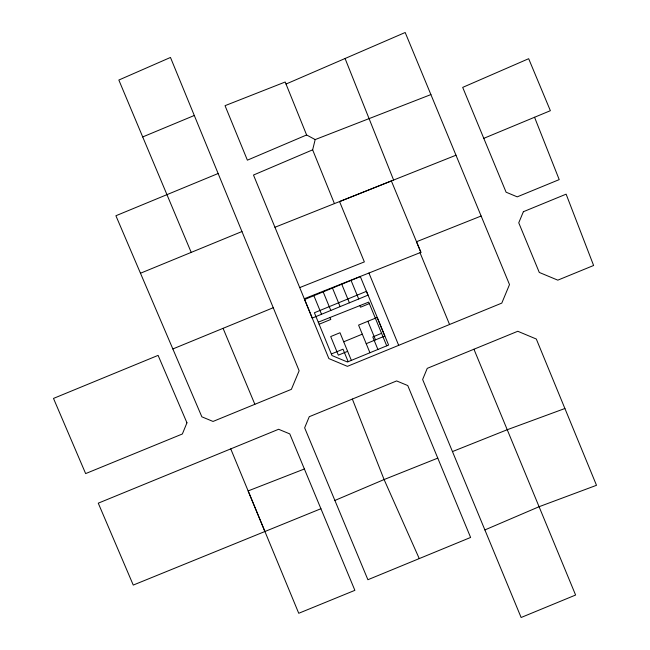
<?xml version="1.0" encoding="UTF-8"?>
<svg xmlns="http://www.w3.org/2000/svg" width="650" height="650" viewBox="0 0 650 650"><rect width="100%" height="100%" fill="white"/><g stroke="black" fill="none" stroke-linecap="round" stroke-linejoin="round"><path stroke-width="0.97" d="M312.642 149.841L315.185 139.579L430.901 94.583L509.503 284.578L501.792 303.103L347.401 366.348L328.876 358.597L253.492 175.037L312.642 149.841L334.425 203.604M286.024 84.045L405.186 32.5L430.901 94.583M484.876 529.937L539.077 506.716L596.505 485.298L536.307 339.024L517.782 331.273L427.245 368.355L422.63 379.486L521.121 617.5L575.608 595.034L473.939 349.229M306.613 134.972L247.382 160.168L225.038 105.674L285.196 82.006L306.613 134.972L315.185 139.579M334.904 500.443L384.093 479.546L437.775 458.128L470.608 537.452L367.9 579.727L304.647 427.83L309.27 416.699L396.63 380.933L407.761 385.556L437.775 458.128M218.132 173.509L115.903 215.743L201.857 416.821L213.029 421.444L291.387 389.334L299.138 370.768L170.471 57.452L118.836 80.039L142.707 136.939L194.301 115.481M483.787 138.344L550.371 110.695L528.669 58.703L462.694 87.392L506.09 192.189L517.221 196.852L559.211 179.611L534.544 117.252M140.457 273.244L241.963 231.53M172.843 348.952L273.26 307.718M319.118 324.252L330.793 319.451L329.997 317.509M369.338 303.591L360.523 307.214L359.873 305.622M343.712 341.803L362.294 334.157M331.346 353.982L343.021 349.18L348.173 361.692M381.574 333.32L372.759 336.952L377.902 349.464M347.636 351.325L338.341 355.152L330.704 336.57L339.991 332.743L351.358 360.376M366.218 343.688L384.8 336.042L377.154 317.46L358.572 325.106L369.939 352.739M320.921 508.723L133.258 585.073L98.264 503.173L278.606 429.276L289.778 433.899L354.876 590.338L298.74 613.283L230.75 448.89M452.441 451.579L507.252 429.723L564.923 408.501M274.95 227.273L455.983 155.22M299.707 287.592L364.358 261.909L339.568 201.597L391.365 180.944L420.899 252.346L420.014 252.712L449.548 324.48M481.138 216.019L416.52 241.735L420.899 252.346L304.281 298.756M318.256 322.173L368.729 302.096L386.717 345.832M304.403 468.983L248.146 490.921L264.908 531.505M419.25 558.594L384.093 479.546L352.349 399.059M142.707 136.939L191.206 252.387M223.072 328.331L254.857 404.284M368.94 273.041L398.678 345.337M351.049 280.402L358.694 298.984M367.859 321.279L375.505 339.861M341.754 284.221L349.399 302.803M332.467 288.048L340.113 306.629M323.172 291.866L330.817 310.448M313.885 295.685L321.531 314.267M393.616 180.058L345.069 58.5M186.948 422.809L182.366 433.981L85.646 473.598L53.495 398.418L158.096 355.379L186.948 422.809M523.372 211.721L518.749 222.812L539.281 272.439L557.806 280.158L593.613 265.484L566.126 194.163L523.372 211.721M360.336 276.583L304.59 299.512L312.236 318.094L367.981 295.165L360.336 276.583M366.494 291.314L314.389 312.756L331.988 355.534L347.417 362.001L388.602 345.061L366.494 291.314"/></g></svg>
